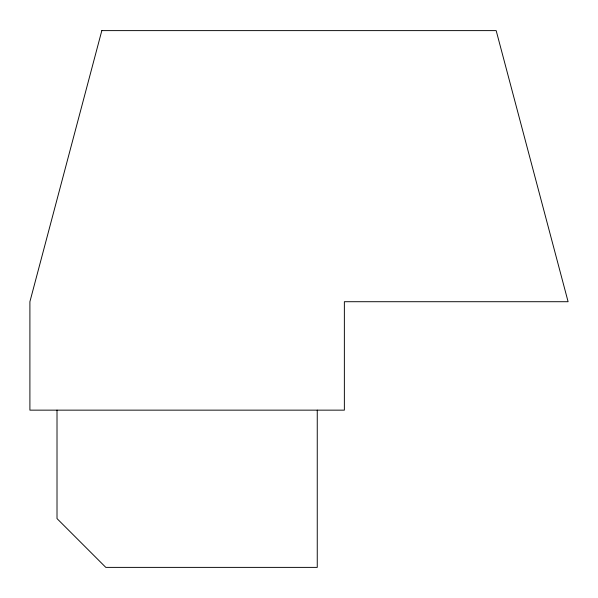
<?xml version="1.0" encoding="UTF-8"?>
<svg xmlns="http://www.w3.org/2000/svg" width="598" height="598" viewBox="0 0 598 598"><rect width="100%" height="100%" fill="white"/><g stroke="black" fill="none" stroke-linecap="round" stroke-linejoin="round"><path stroke-width="0.9" d="M317.254 410.146L317.254 567.382L105.809 567.382L57.012 518.586L57.012 410.146M101.824 30.618L29.9 301.713L29.9 410.146L344.366 410.146L344.366 301.713L568.1 301.713L496.176 30.618L101.824 30.618"/></g></svg>
